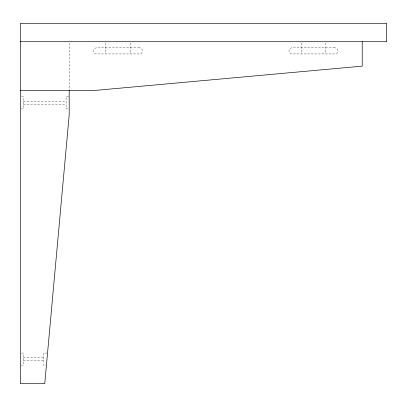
<?xml version="1.0" encoding="UTF-8"?>
<svg xmlns="http://www.w3.org/2000/svg" width="407" height="407" viewBox="0 0 407 407"><rect width="100%" height="100%" fill="white"/><g stroke="black" fill="none" stroke-linecap="round" stroke-linejoin="round"><path stroke-width="0.31" stroke-dasharray="2.04 1.53" d="M21.571 96.663L23.403 96.663L23.403 108.873L21.571 108.873M68.58 96.663L66.138 96.663L66.138 108.873L68.58 108.873M23.403 101.241L66.138 101.241M23.403 104.294L66.138 104.294M21.571 353.073L23.403 353.073L23.403 365.283L21.571 365.283M46.958 353.073L43.447 353.073L43.447 365.283L45.838 365.283M23.403 357.651L43.447 357.651M23.403 360.704L43.447 360.704M325.6 42.939L325.6 53.928M301.18 42.939L301.18 53.928M130.24 42.939L130.24 53.928M105.82 42.939L105.82 53.928M69.19 42.984L69.19 89.922M139.398 47.823L96.663 47.823A3.053 3.053 0 0 0 93.61 50.875A3.053 3.053 0 0 0 96.663 53.928L139.398 53.928A3.053 3.053 0 0 0 142.45 50.875A3.053 3.053 0 0 0 139.398 47.823M334.758 47.823L292.023 47.823A3.053 3.053 0 0 0 288.97 50.875A3.053 3.053 0 0 0 292.023 53.928L334.758 53.928A3.053 3.053 0 0 0 337.81 50.875A3.053 3.053 0 0 0 334.758 47.823"/><path stroke-width="0.61" d="M20.35 41.718L386.65 41.718L386.65 23.403L20.35 23.403L20.35 383.598L44.77 383.598L69.19 114.978L69.19 90.558M20.35 90.558L93.61 90.558L362.23 66.138L362.23 41.718"/></g></svg>
